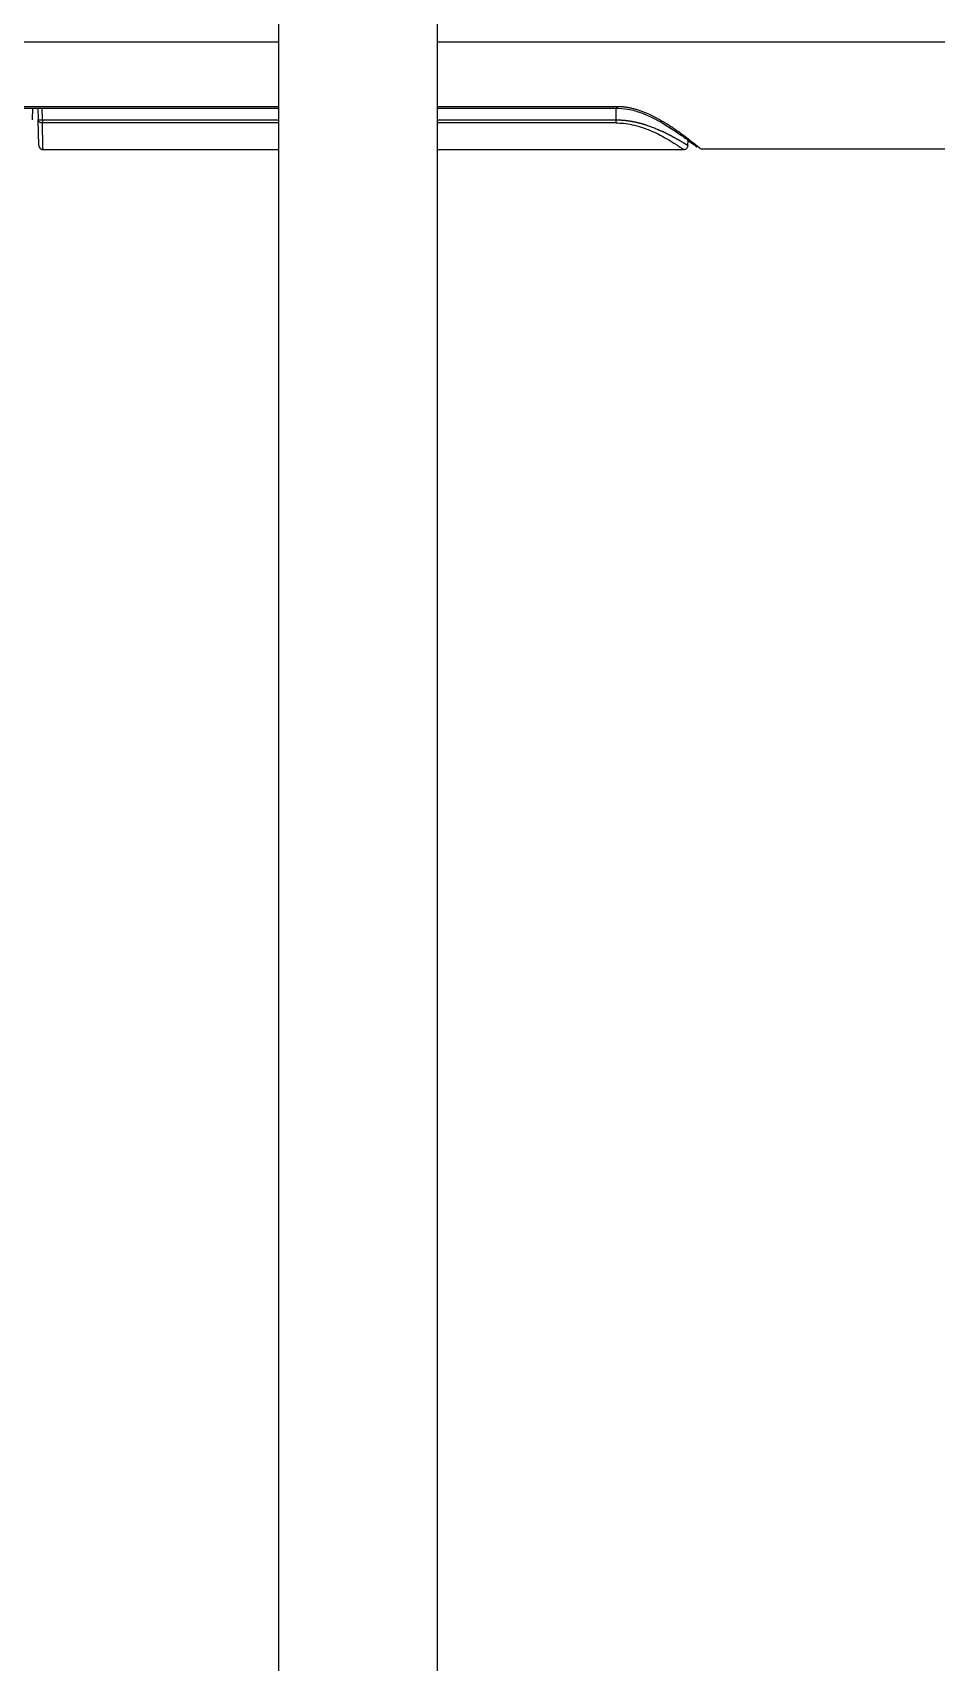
# Model space of a CAD drawing. Header units: millimetres. Extents: x -33000 to 294000, y 0 to 42408.
# Drawn here: x 278572.3 to 278680.4, y 15206.5 to 15401.4 of the extents above; entities that cross this region are included whole.
import ezdxf

# ---------------------------------------------------------------- set-up
doc = ezdxf.new("R2010")
doc.units = ezdxf.units.MM
doc.header["$LTSCALE"] = 50
doc.layers.add('arch', color=8, linetype='Continuous')

# ---------------------------------------------------------------- blocks, each defined once
blk = doc.blocks.new('A$C6CF502EC')
for p, q in [((-152.28, 69.1), (-152.28, 9.5)), ((-152.09, 9.5), (-152.09, 69)), ((-157.21, 37.82), (-157.21, 9.5)), ((-156.72, 38.16), (-153.66, 38.24)), ((-153.66, 37.74), (-154.03, 37.74)), ((-154.03, 9.5), (-154.03, 37.74)), ((-153.66, 38.91), (-152.28, 38.87)), ((-152.28, 38.28), (-153.66, 38.24)), ((-153.66, 37.74), (-152.28, 37.78)), ((-153.66, 37.74), (-153.66, 9.5)), ((-140.56, 9.5), (-380.53, 9.5)), ((-140.56, -9.5), (-380.53, -9.5)), ((-157.21, -9.5), (-157.21, -39.04)), ((-154.03, -30.9), (-154.03, -9.5)), ((-153.66, -9.5), (-153.66, -30.9)), ((-152.28, -9.5), (-152.28, -31.02)), ((-152.09, -31), (-152.09, -9.5)), ((-154.03, -30.9), (-153.66, -30.9)), ((-153.66, -30.9), (-152.28, -30.9)), ((-156.78, -39.51), (-156.11, -39.53)), ((-157.11, -41), (-157.11, -99.53))]:
    blk.add_line(p, q)
blk.add_arc((-156.71, 37.66), 0.5, 91.5003, 180.0268)
blk.add_ellipse((-153.65, 37.74), major_axis=(-0.013, 0.5), ratio=0.026168, start_param=6.283161, end_param=7.853296)
for points in [[(-144.36, 9.49), (-144.36, 250)], [(-144.36, -250), (-144.36, -9.5)]]:
    blk.add_open_spline(points, degree=1)
for points, knots in [([(-157.21, 37.66), (-157.21, 37.66), (-157.21, 37.66), (-157.21, 37.66), (-157.21, 37.66), (-157.21, 37.66), (-157.21, 37.66), (-157.21, 37.66), (-157.2, 37.66), (-157.2, 37.66), (-157.2, 37.66), (-157.2, 37.66), (-157.2, 37.66), (-157.19, 37.66), (-157.19, 37.66), (-157.19, 37.66), (-157.18, 37.66), (-157.18, 37.66), (-157.18, 37.66), (-157.17, 37.66), (-157.17, 37.66), (-157.16, 37.66), (-157.16, 37.66), (-157.15, 37.66), (-157.15, 37.66), (-157.14, 37.66), (-157.14, 37.66), (-157.13, 37.66), (-157.12, 37.66), (-157.12, 37.66), (-157.11, 37.66), (-157.1, 37.66), (-157.1, 37.66), (-157.09, 37.67), (-157.08, 37.67), (-157.07, 37.67), (-157.06, 37.67), (-157.06, 37.67), (-157.05, 37.67), (-157.04, 37.67), (-157.03, 37.67), (-157.02, 37.67), (-157.01, 37.67), (-157, 37.67), (-156.99, 37.67), (-156.98, 37.67), (-156.97, 37.67), (-156.96, 37.67), (-156.95, 37.67), (-156.93, 37.67), (-156.92, 37.67), (-156.91, 37.67), (-156.9, 37.67), (-156.89, 37.67), (-156.87, 37.67), (-156.86, 37.67), (-156.85, 37.67), (-156.83, 37.67), (-156.82, 37.67), (-156.8, 37.67), (-156.79, 37.67), (-156.78, 37.67), (-156.76, 37.67), (-156.75, 37.67), (-156.73, 37.67), (-156.72, 37.67), (-156.7, 37.67), (-156.68, 37.68), (-156.67, 37.68), (-156.65, 37.68), (-156.63, 37.68), (-156.62, 37.68), (-156.6, 37.68), (-156.58, 37.68), (-156.57, 37.68), (-156.55, 37.68), (-156.53, 37.68), (-156.51, 37.68), (-156.49, 37.68), (-156.47, 37.68), (-156.45, 37.68), (-156.43, 37.68), (-156.41, 37.68), (-156.39, 37.68), (-156.37, 37.68), (-156.35, 37.68), (-156.33, 37.68), (-156.31, 37.68), (-156.29, 37.69), (-156.27, 37.69), (-156.25, 37.69), (-156.23, 37.69), (-156.2, 37.69), (-156.18, 37.69), (-156.16, 37.69), (-156.13, 37.69), (-156.11, 37.69), (-156.09, 37.69), (-156.06, 37.69), (-156.04, 37.69), (-156.02, 37.69), (-155.99, 37.69), (-155.97, 37.69), (-155.94, 37.69), (-155.92, 37.69), (-155.89, 37.7), (-155.86, 37.7), (-155.84, 37.7), (-155.81, 37.7), (-155.79, 37.7), (-155.76, 37.7), (-155.73, 37.7), (-155.7, 37.7), (-155.68, 37.7), (-155.65, 37.7), (-155.62, 37.7), (-155.59, 37.7), (-155.56, 37.7), (-155.54, 37.7), (-155.51, 37.7), (-155.48, 37.71), (-155.45, 37.71), (-155.42, 37.71), (-155.39, 37.71), (-155.36, 37.71), (-155.33, 37.71), (-155.3, 37.71), (-155.27, 37.71), (-155.23, 37.71), (-155.2, 37.71), (-155.17, 37.71), (-155.14, 37.71), (-155.11, 37.71), (-155.07, 37.72), (-155.04, 37.72), (-155.01, 37.72), (-154.98, 37.72), (-154.94, 37.72), (-154.91, 37.72), (-154.87, 37.72), (-154.84, 37.72), (-154.81, 37.72), (-154.77, 37.72), (-154.74, 37.72), (-154.7, 37.73), (-154.67, 37.73), (-154.63, 37.73), (-154.59, 37.73), (-154.56, 37.73), (-154.52, 37.73), (-154.49, 37.73), (-154.45, 37.73), (-154.41, 37.73), (-154.37, 37.73), (-154.34, 37.73), (-154.3, 37.74), (-154.26, 37.74), (-154.22, 37.74), (-154.18, 37.74), (-154.15, 37.74), (-154.11, 37.74), (-154.07, 37.74), (-154.04, 37.74), (-154.03, 37.74)], [0, 0, 0, 0, 0.005936, 0.011876, 0.017819, 0.023765, 0.029715, 0.035669, 0.041626, 0.047586, 0.053549, 0.059517, 0.065487, 0.071461, 0.077439, 0.083419, 0.089404, 0.095392, 0.101383, 0.107377, 0.113375, 0.119377, 0.125382, 0.13139, 0.137402, 0.143417, 0.149436, 0.155458, 0.161484, 0.167513, 0.173545, 0.179581, 0.18562, 0.191663, 0.197709, 0.203759, 0.209812, 0.215868, 0.221928, 0.227992, 0.234058, 0.240129, 0.246202, 0.25228, 0.25836, 0.264444, 0.270532, 0.276622, 0.282717, 0.288814, 0.294916, 0.30102, 0.307128, 0.31324, 0.319355, 0.325473, 0.331595, 0.33772, 0.343849, 0.349981, 0.356116, 0.362255, 0.368398, 0.374544, 0.380693, 0.386846, 0.393002, 0.399162, 0.405325, 0.411491, 0.417661, 0.423834, 0.430011, 0.436191, 0.442375, 0.448562, 0.454753, 0.460947, 0.467144, 0.473345, 0.479549, 0.485757, 0.491968, 0.498183, 0.504401, 0.510622, 0.516847, 0.523076, 0.529308, 0.535543, 0.541781, 0.548024, 0.554269, 0.560518, 0.566771, 0.573026, 0.579286, 0.585548, 0.591815, 0.598084, 0.604357, 0.610634, 0.616914, 0.623197, 0.629484, 0.635774, 0.642068, 0.648365, 0.654665, 0.660969, 0.667277, 0.673588, 0.679902, 0.68622, 0.692541, 0.698866, 0.705194, 0.711525, 0.71786, 0.724198, 0.73054, 0.736885, 0.743234, 0.749586, 0.755942, 0.762301, 0.768663, 0.775029, 0.781398, 0.787771, 0.794147, 0.800527, 0.80691, 0.813296, 0.819686, 0.82608, 0.832477, 0.838877, 0.84528, 0.851688, 0.858098, 0.864512, 0.87093, 0.87735, 0.883775, 0.890202, 0.896634, 0.903068, 0.909506, 0.915948, 0.922393, 0.928841, 0.935293, 0.941748, 0.948207, 0.954669, 0.961134, 0.967603, 0.974076, 0.980552, 0.987031, 0.993514, 1, 1, 1, 1]), ([(-154.03, 37.74), (-154.03, 37.77), (-154.03, 37.81), (-154.02, 37.87), (-154.01, 37.9), (-153.99, 37.96), (-153.98, 37.99), (-153.96, 38.04), (-153.94, 38.07), (-153.91, 38.12), (-153.89, 38.14), (-153.85, 38.17), (-153.83, 38.19), (-153.78, 38.21), (-153.76, 38.22), (-153.71, 38.24), (-153.69, 38.24), (-153.66, 38.24)], [0, 0, 0, 0, 0.125, 0.125, 0.25, 0.25, 0.375, 0.375, 0.5, 0.5, 0.625, 0.625, 0.75, 0.75, 0.875, 0.875, 1, 1, 1, 1]), ([(-154.03, -30.9), (-154.03, -31.2), (-154.06, -31.86), (-154.23, -32.88), (-154.52, -33.96), (-154.92, -35.01), (-155.36, -35.95), (-155.78, -36.73), (-156.13, -37.34), (-156.43, -37.82), (-156.66, -38.18), (-156.84, -38.46), (-156.98, -38.67), (-157.09, -38.84), (-157.17, -38.96), (-157.2, -39), (-157.21, -39.01), (-157.21, -39.01)], [0, 0, 0, 0, 0.068466, 0.148071, 0.235056, 0.330594, 0.425702, 0.51127, 0.586479, 0.653445, 0.713187, 0.766242, 0.815705, 0.86743, 0.921082, 0.973912, 1, 1, 1, 1]), ([(-157.11, -41), (-157.11, -41), (-157.11, -41), (-157.11, -41), (-157.11, -41), (-157.11, -41), (-157.11, -41), (-157.11, -40.99), (-157.11, -40.99), (-157.1, -40.99), (-157.1, -40.99), (-157.1, -40.99), (-157.1, -40.99), (-157.1, -40.98), (-157.1, -40.98), (-157.1, -40.98), (-157.09, -40.98), (-157.09, -40.97), (-157.09, -40.97), (-157.09, -40.97), (-157.08, -40.97), (-157.08, -40.96), (-157.08, -40.96), (-157.07, -40.95), (-157.07, -40.95), (-157.07, -40.95), (-157.06, -40.94), (-157.06, -40.94), (-157.06, -40.93), (-157.05, -40.93), (-157.05, -40.92), (-157.04, -40.92), (-157.04, -40.91), (-157.03, -40.9), (-157.03, -40.9), (-157.02, -40.89), (-157.02, -40.89), (-157.01, -40.88), (-157.01, -40.87), (-157, -40.86), (-156.99, -40.86), (-156.99, -40.85), (-156.98, -40.84), (-156.98, -40.83), (-156.97, -40.83), (-156.96, -40.82), (-156.96, -40.81), (-156.95, -40.8), (-156.94, -40.79), (-156.93, -40.78), (-156.93, -40.77), (-156.92, -40.76), (-156.91, -40.75), (-156.9, -40.74), (-156.89, -40.73), (-156.88, -40.72), (-156.88, -40.71), (-156.87, -40.7), (-156.86, -40.69), (-156.85, -40.68), (-156.84, -40.66), (-156.83, -40.65), (-156.82, -40.64), (-156.81, -40.63), (-156.8, -40.62), (-156.79, -40.6), (-156.78, -40.59), (-156.77, -40.58), (-156.76, -40.56), (-156.75, -40.55), (-156.74, -40.54), (-156.72, -40.52), (-156.71, -40.51), (-156.7, -40.49), (-156.69, -40.48), (-156.68, -40.46), (-156.67, -40.45), (-156.65, -40.43), (-156.64, -40.42), (-156.63, -40.4), (-156.62, -40.38), (-156.6, -40.37), (-156.59, -40.35), (-156.58, -40.33), (-156.56, -40.32), (-156.55, -40.3), (-156.48, -40.22), (-156.35, -40.05), (-156.13, -39.76), (-155.86, -39.41), (-155.54, -38.98), (-155.17, -38.48), (-154.81, -37.96), (-154.48, -37.47), (-154.19, -37.02), (-153.91, -36.56), (-153.67, -36.14), (-153.46, -35.77), (-153.3, -35.46), (-153.15, -35.15), (-153, -34.85), (-152.87, -34.54), (-152.72, -34.19), (-152.58, -33.79), (-152.44, -33.36), (-152.33, -32.95), (-152.26, -32.65), (-152.22, -32.46), (-152.21, -32.38), (-152.2, -32.31), (-152.18, -32.23), (-152.17, -32.15), (-152.16, -32.07), (-152.15, -32), (-152.14, -31.92), (-152.13, -31.84), (-152.12, -31.76), (-152.12, -31.69), (-152.11, -31.61), (-152.1, -31.53), (-152.1, -31.46), (-152.09, -31.38), (-152.09, -31.3), (-152.09, -31.23), (-152.09, -31.15), (-152.09, -31.08), (-152.09, -31.03), (-152.09, -31)], [0, 0, 0, 0, 0.00253, 0.005067, 0.007609, 0.010157, 0.01271, 0.01527, 0.017835, 0.020406, 0.022983, 0.025566, 0.028154, 0.030748, 0.033348, 0.035954, 0.038565, 0.041182, 0.043805, 0.046433, 0.049068, 0.051707, 0.054353, 0.057004, 0.059661, 0.062324, 0.064992, 0.067666, 0.070345, 0.07303, 0.075721, 0.078417, 0.081119, 0.083827, 0.086539, 0.089258, 0.091982, 0.094712, 0.097447, 0.100187, 0.102933, 0.105685, 0.108442, 0.111204, 0.113973, 0.116746, 0.119526, 0.122311, 0.125101, 0.127898, 0.130699, 0.133507, 0.13632, 0.139139, 0.141963, 0.144793, 0.147629, 0.15047, 0.153318, 0.15617, 0.159029, 0.161893, 0.164763, 0.167638, 0.170519, 0.173406, 0.176299, 0.179197, 0.1821, 0.18501, 0.187925, 0.190845, 0.193772, 0.196703, 0.199641, 0.202584, 0.205532, 0.208486, 0.211446, 0.214411, 0.217381, 0.220357, 0.223338, 0.226325, 0.229317, 0.232314, 0.235317, 0.271639, 0.312164, 0.356904, 0.405844, 0.458918, 0.516107, 0.554072, 0.591963, 0.629779, 0.667514, 0.69096, 0.713854, 0.736205, 0.758017, 0.779284, 0.799999, 0.829512, 0.85728, 0.883326, 0.907656, 0.912419, 0.917167, 0.9219, 0.926617, 0.931319, 0.936005, 0.940676, 0.945331, 0.94997, 0.954594, 0.959203, 0.963796, 0.968374, 0.972937, 0.977485, 0.982017, 0.986535, 0.991038, 0.995526, 1, 1, 1, 1]), ([(-152.27, -30.81), (-152.27, -31.33), (-152.34, -32.39), (-152.99, -34.61), (-154.13, -36.66), (-155.33, -38.47), (-156.2, -39.67), (-156.8, -40.46), (-156.92, -40.6), (-156.93, -40.62)], [0, 0, 0, 0, 0.10154, 0.212582, 0.464566, 0.605914, 0.757036, 0.917769, 1, 1, 1, 1]), ([(-153.66, -30.9), (-153.66, -30.91), (-153.66, -30.94), (-153.66, -30.98), (-153.66, -31.01), (-153.66, -31.05), (-153.66, -31.09), (-153.66, -31.13), (-153.66, -31.17), (-153.67, -31.2), (-153.67, -31.24), (-153.67, -31.28), (-153.67, -31.32), (-153.67, -31.36), (-153.67, -31.4), (-153.67, -31.44), (-153.68, -31.48), (-153.68, -31.52), (-153.68, -31.56), (-153.68, -31.6), (-153.69, -31.64), (-153.69, -31.68), (-153.69, -31.72), (-153.7, -31.76), (-153.7, -31.8), (-153.7, -31.84), (-153.71, -31.88), (-153.71, -31.92), (-153.71, -31.96), (-153.72, -32), (-153.72, -32.04), (-153.73, -32.08), (-153.73, -32.13), (-153.74, -32.17), (-153.74, -32.21), (-153.75, -32.25), (-153.75, -32.29), (-153.76, -32.33), (-153.77, -32.37), (-153.77, -32.42), (-153.78, -32.46), (-153.79, -32.5), (-153.79, -32.54), (-153.8, -32.59), (-153.81, -32.63), (-153.81, -32.67), (-153.82, -32.71), (-153.83, -32.76), (-153.84, -32.8), (-153.84, -32.84), (-153.85, -32.88), (-153.86, -32.93), (-153.87, -32.97), (-153.88, -33.01), (-153.89, -33.06), (-153.89, -33.1), (-153.9, -33.14), (-153.91, -33.19), (-153.92, -33.23), (-153.93, -33.27), (-153.94, -33.32), (-153.95, -33.36), (-153.96, -33.4), (-153.97, -33.45), (-153.98, -33.49), (-153.99, -33.54), (-154, -33.58), (-154.01, -33.62), (-154.03, -33.67), (-154.04, -33.71), (-154.05, -33.76), (-154.06, -33.8), (-154.07, -33.85), (-154.08, -33.89), (-154.1, -33.93), (-154.11, -33.98), (-154.12, -34.02), (-154.13, -34.07), (-154.15, -34.11), (-154.16, -34.16), (-154.17, -34.2), (-154.19, -34.24), (-154.2, -34.29), (-154.21, -34.33), (-154.23, -34.38), (-154.24, -34.42), (-154.28, -34.52), (-154.33, -34.68), (-154.4, -34.9), (-154.48, -35.12), (-154.57, -35.35), (-154.67, -35.59), (-154.77, -35.84), (-154.86, -36.04), (-154.93, -36.2), (-154.98, -36.31), (-155.03, -36.42), (-155.07, -36.52), (-155.12, -36.61), (-155.16, -36.7), (-155.2, -36.78), (-155.23, -36.85), (-155.27, -36.92), (-155.3, -36.98), (-155.33, -37.04), (-155.35, -37.09), (-155.38, -37.14), (-155.4, -37.18), (-155.42, -37.22), (-155.43, -37.25), (-155.45, -37.28), (-155.46, -37.3), (-155.47, -37.31), (-155.47, -37.33), (-155.48, -37.34), (-155.49, -37.37), (-155.51, -37.39), (-155.52, -37.42), (-155.54, -37.45), (-155.55, -37.48), (-155.57, -37.51), (-155.58, -37.54), (-155.6, -37.56), (-155.61, -37.59), (-155.63, -37.62), (-155.64, -37.64), (-155.65, -37.67), (-155.67, -37.7), (-155.68, -37.72), (-155.7, -37.75), (-155.71, -37.77), (-155.72, -37.8), (-155.74, -37.82), (-155.75, -37.85), (-155.76, -37.87), (-155.78, -37.9), (-155.79, -37.92), (-155.8, -37.95), (-155.82, -37.97), (-155.83, -37.99), (-155.84, -38.02), (-155.85, -38.04), (-155.87, -38.06), (-155.88, -38.08), (-155.89, -38.11), (-155.9, -38.13), (-155.92, -38.15), (-155.93, -38.17), (-155.94, -38.19), (-155.95, -38.21), (-155.96, -38.23), (-155.97, -38.25), (-155.99, -38.27), (-156, -38.29), (-156.01, -38.31), (-156.02, -38.33), (-156.03, -38.35), (-156.04, -38.37), (-156.05, -38.39), (-156.06, -38.41), (-156.07, -38.43), (-156.08, -38.44), (-156.09, -38.46), (-156.1, -38.48), (-156.11, -38.5), (-156.12, -38.52), (-156.13, -38.53), (-156.14, -38.55), (-156.15, -38.57), (-156.16, -38.58), (-156.17, -38.6), (-156.18, -38.61), (-156.19, -38.63), (-156.2, -38.65), (-156.21, -38.66), (-156.22, -38.68), (-156.23, -38.69), (-156.24, -38.71), (-156.25, -38.72), (-156.25, -38.74), (-156.26, -38.75), (-156.27, -38.77), (-156.28, -38.78), (-156.29, -38.79), (-156.3, -38.81), (-156.3, -38.82), (-156.31, -38.83), (-156.32, -38.85), (-156.33, -38.86), (-156.33, -38.87), (-156.34, -38.88), (-156.35, -38.9), (-156.36, -38.92), (-156.37, -38.94), (-156.39, -38.97), (-156.41, -39), (-156.43, -39.03), (-156.44, -39.05), (-156.46, -39.08), (-156.47, -39.11), (-156.49, -39.13), (-156.5, -39.16), (-156.52, -39.18), (-156.53, -39.2), (-156.54, -39.22), (-156.56, -39.24), (-156.57, -39.26), (-156.58, -39.28), (-156.59, -39.3), (-156.6, -39.32), (-156.61, -39.34), (-156.62, -39.35), (-156.63, -39.37), (-156.64, -39.38), (-156.65, -39.39), (-156.66, -39.41), (-156.66, -39.42), (-156.67, -39.43), (-156.68, -39.44), (-156.68, -39.45), (-156.69, -39.46), (-156.7, -39.47), (-156.7, -39.48), (-156.7, -39.48), (-156.71, -39.49), (-156.71, -39.49), (-156.71, -39.5), (-156.72, -39.5), (-156.72, -39.51), (-156.72, -39.51), (-156.72, -39.51), (-156.72, -39.51), (-156.72, -39.51), (-156.72, -39.51)], [0, 0, 0, 0, 0.002687, 0.005384, 0.008091, 0.010807, 0.013533, 0.016269, 0.019014, 0.02177, 0.024535, 0.027311, 0.030096, 0.032892, 0.035698, 0.038514, 0.04134, 0.044177, 0.047024, 0.049881, 0.052749, 0.055628, 0.058517, 0.061416, 0.064326, 0.067247, 0.070179, 0.073122, 0.076075, 0.079039, 0.082014, 0.085, 0.087997, 0.091005, 0.094024, 0.097055, 0.100096, 0.103149, 0.106213, 0.109288, 0.112374, 0.115472, 0.118581, 0.121702, 0.124834, 0.127978, 0.131133, 0.1343, 0.137478, 0.140668, 0.14387, 0.147083, 0.150308, 0.153545, 0.156793, 0.160054, 0.163326, 0.16661, 0.169907, 0.173215, 0.176535, 0.179867, 0.183211, 0.186567, 0.189936, 0.193316, 0.196709, 0.200113, 0.20353, 0.20696, 0.210401, 0.213855, 0.217321, 0.220799, 0.22429, 0.227793, 0.231309, 0.234837, 0.238378, 0.241931, 0.245496, 0.249074, 0.252665, 0.256268, 0.259884, 0.263512, 0.267153, 0.284285, 0.302453, 0.321661, 0.341907, 0.363191, 0.385515, 0.408877, 0.420422, 0.431431, 0.441904, 0.451841, 0.461242, 0.470109, 0.47844, 0.486236, 0.493497, 0.500223, 0.506415, 0.512072, 0.517195, 0.521784, 0.525838, 0.529358, 0.532345, 0.534797, 0.536716, 0.5381, 0.538951, 0.54232, 0.545676, 0.54902, 0.552351, 0.55567, 0.558977, 0.562271, 0.565553, 0.568822, 0.572079, 0.575323, 0.578555, 0.581775, 0.584982, 0.588177, 0.59136, 0.59453, 0.597688, 0.600834, 0.603967, 0.607088, 0.610196, 0.613293, 0.616376, 0.619448, 0.622507, 0.625554, 0.628589, 0.631611, 0.634622, 0.63762, 0.640605, 0.643579, 0.64654, 0.649489, 0.652425, 0.65535, 0.658262, 0.661162, 0.66405, 0.666926, 0.669789, 0.67264, 0.67548, 0.678307, 0.681121, 0.683924, 0.686715, 0.689493, 0.69226, 0.695014, 0.697756, 0.700486, 0.703204, 0.70591, 0.708604, 0.711286, 0.713955, 0.716613, 0.719259, 0.721893, 0.724514, 0.727124, 0.729722, 0.732307, 0.734881, 0.737443, 0.739993, 0.742531, 0.745057, 0.747571, 0.750073, 0.752564, 0.755042, 0.757509, 0.759964, 0.762407, 0.764838, 0.771053, 0.777248, 0.783424, 0.789582, 0.79572, 0.80184, 0.807942, 0.814025, 0.82009, 0.826137, 0.832166, 0.838177, 0.844171, 0.850147, 0.856106, 0.862048, 0.867973, 0.873882, 0.879774, 0.88565, 0.891509, 0.897352, 0.90318, 0.908992, 0.914788, 0.920569, 0.926335, 0.932086, 0.937822, 0.943544, 0.949251, 0.954944, 0.960623, 0.966288, 0.97194, 0.977578, 0.983203, 0.988815, 0.994414, 1, 1, 1, 1]), ([(-152.28, -31), (-152.28, -31), (-152.27, -31), (-152.24, -31), (-152.22, -31), (-152.16, -31), (-152.13, -31), (-152.09, -31)], [0, 0, 0, 0, 0.326757, 0.326757, 0.663378, 0.663378, 1, 1, 1, 1]), ([(-157.21, -39.01), (-157.21, -39.07), (-157.19, -39.17), (-157.13, -39.28), (-157.07, -39.36), (-156.99, -39.43), (-156.88, -39.49), (-156.78, -39.51), (-156.72, -39.51)], [0, 0, 0, 0, 0.239559, 0.368402, 0.49995, 0.631504, 0.760369, 1, 1, 1, 1])]:
    blk.add_open_spline(points, degree=3, knots=knots)

msp = doc.modelspace()

# ---------------------------------------------------------------- block references
at = {"layer": 'arch', "ltscale": 25, "rotation": 89.99999999999999}
msp.add_blockref('A$C6CF502EC', (278611.21, 15544.6), dxfattribs=at)

doc.saveas('drawing.dxf')
